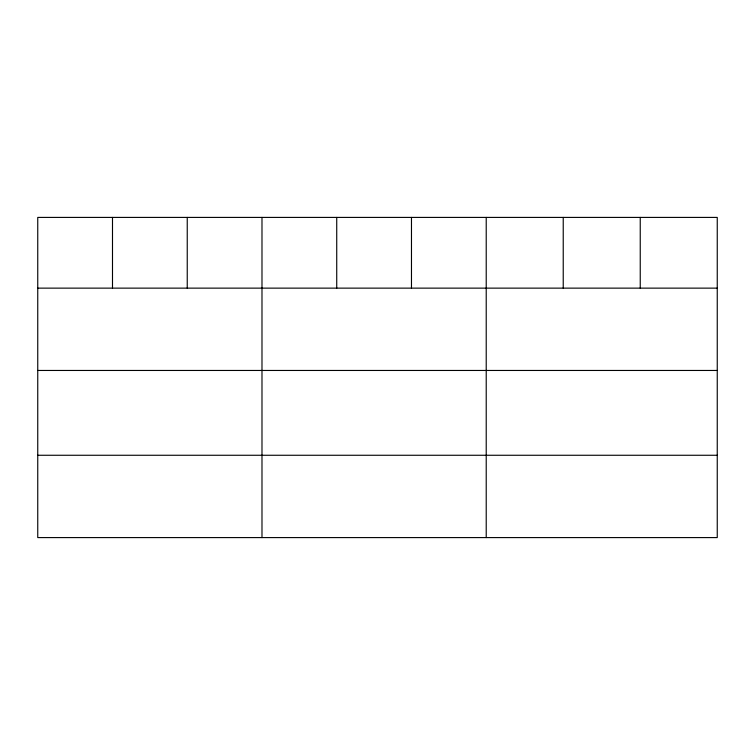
<?xml version="1.0" encoding="UTF-8"?>
<svg xmlns="http://www.w3.org/2000/svg" width="755" height="755" viewBox="0 0 755 755"><rect width="100%" height="100%" fill="white"/><g stroke="black" fill="none" stroke-linecap="round" stroke-linejoin="round"><path stroke-width="1.13" d="M717.25 370.46L717.25 217.412L37.75 217.412L37.75 537.588L717.25 537.588L717.25 370.46L37.75 370.46M37.75 288.136L717.25 288.136M37.75 455.265L717.25 455.265M640.24 217.412L640.24 288.136M563.23 217.412L563.23 288.136M486.22 217.412L486.22 537.588M411.475 217.412L411.475 288.136M336.73 217.412L336.73 288.136M261.985 217.412L261.985 537.588M187.24 217.412L187.24 288.136M112.495 217.412L112.495 288.136"/></g></svg>
